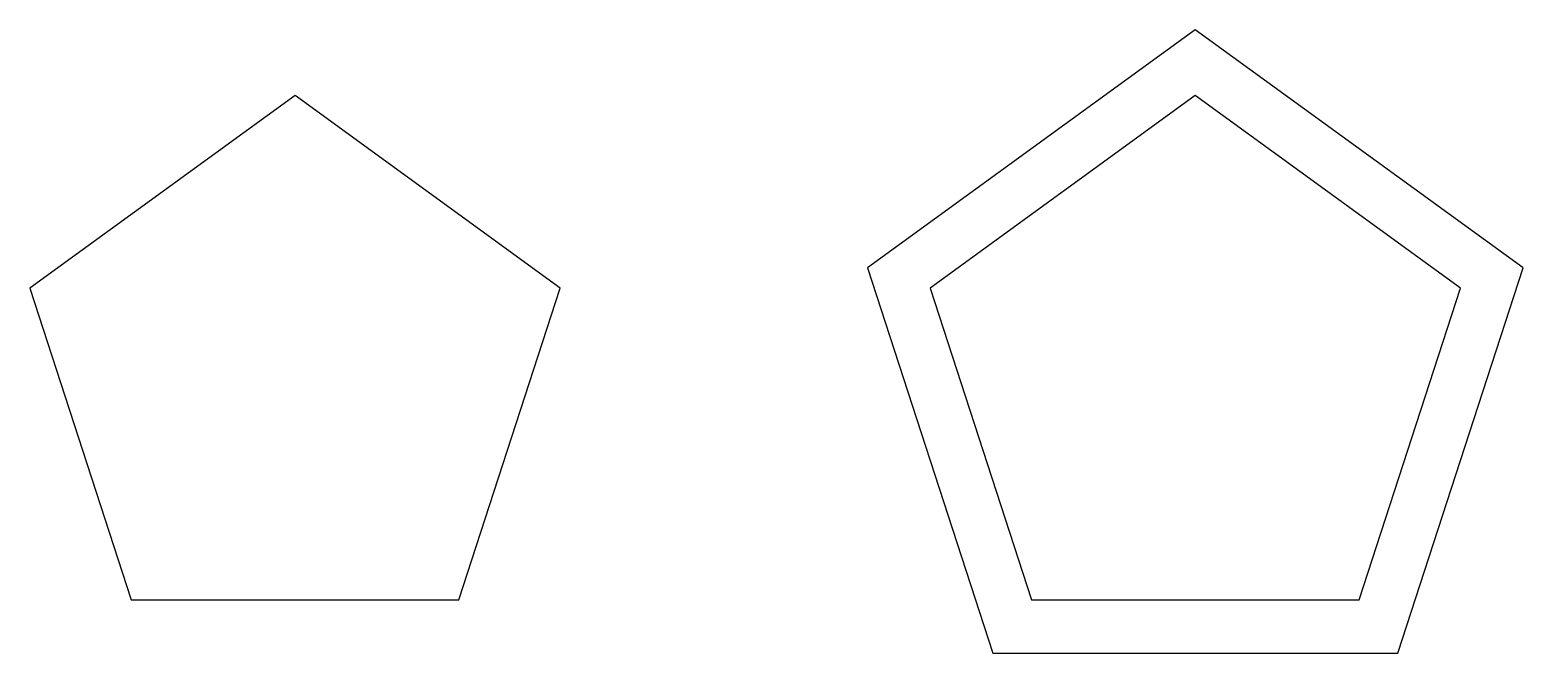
# Model space of a CAD drawing. Header units: millimetres. Extents: x 2358 to 2893, y 1602 to 1825.
import ezdxf

# ---------------------------------------------------------------- set-up
doc = ezdxf.new("R2010")
doc.units = ezdxf.units.MM

msp = doc.modelspace()

# ---------------------------------------------------------------- linework, layer by layer
for points in [[(2775.75, 1825.34), (2658.19, 1739.93), (2703.09, 1601.73), (2848.4, 1601.73), (2893.31, 1739.93)], [(2452.93, 1801.73), (2357.82, 1732.63), (2394.15, 1620.83), (2511.71, 1620.83), (2548.04, 1732.63)], [(2775.75, 1801.73), (2680.64, 1732.63), (2716.97, 1620.83), (2834.53, 1620.83), (2870.85, 1732.63)]]:
    msp.add_lwpolyline(points, close=True)

doc.saveas('drawing.dxf')
